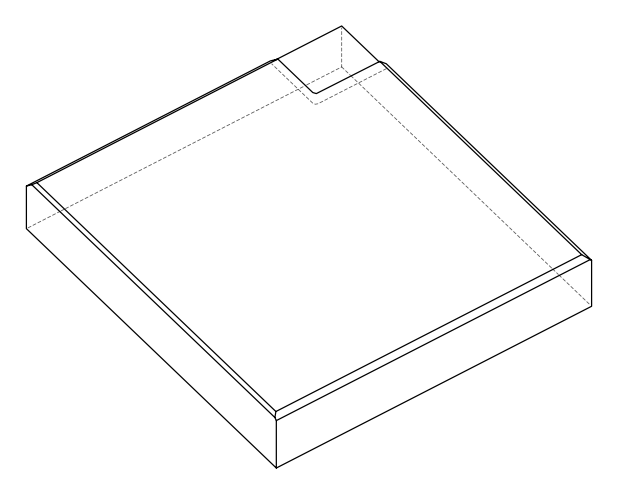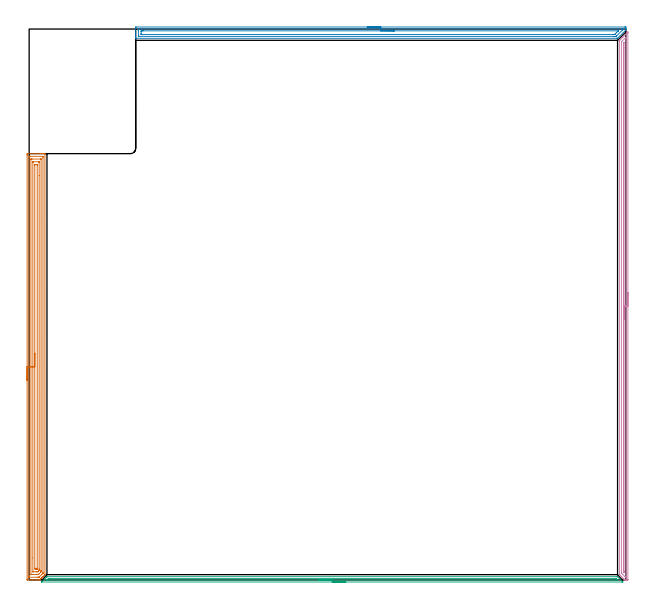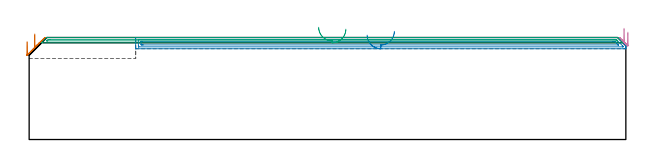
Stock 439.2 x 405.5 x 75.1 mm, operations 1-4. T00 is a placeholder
(PLAN: 5 operations, 1 tool changes, 82.1 min)
(1 AREA_MILL | FG_CHAMFER_SURFACE | UGT0205_001 | 12.78 min | 27510 mm3)
(2 AREA_MILL_1 | FG_CHAMFER_SURFACE_1 | UGT0205_001 | 8.84 min | 12602 mm3)
(3 AREA_MILL_2 | FG_CHAMFER_SURFACE_2 | UGT0205_001 | 6.95 min | 3251 mm3)
(4 AREA_MILL_3 | FG_CHAMFER_SURFACE_3 | UGT0205_001 | 9.73 min | 7389 mm3)
(5 MILL_CORNER_NOTCH_RECTANGULAR | CORNER_NOTCH_RECTANGULAR | UGT0201_014 | Follow Part, ap 1.5, ae 75% | 43.8 min | 110644 mm3)
(TOOL UGT0205_001 | Chamfer Mill 20 x 3 x 45 deg. | D20 FL50 Z2)
(TOOL UGT0201_014 | End mill 6 mm | D6 FL24 Z4)
(OP 1 AREA_MILL)
G17 G21 G94 G90
T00 M6
G54
G17 G0 G90 X-1.5 Y146.9 S1061 M3
G43 Z85.1 H0
Z72.
G94 G1 Y146.938 Z71.128 F250.
Y147.052 Z70.264
Y147.241 Z69.412
Y147.503 Z68.58
Y147.837 Z67.774
Y148.24 Z67.
Y148.708 Z66.264
Y149.24 Z65.572
Y149.829 Z64.929
Y150.472 Z64.34
Y151.164 Z63.808
Y151.9 Z63.34
Y152.674 Z62.937
Y153.48 Z62.603
Y154.312 Z62.341
Y155.164 Z62.152
Y156.028 Z62.038
Y156.9 Z62.
Y312.704
X-1.499 Y313.186 Z62.001
X-1.496 Y313.592 Z62.002
X-1.492 Y313.79 Z62.005
X-1.096 Y313.8 Z62.401
X8.562 Z72.056
X9.111 Z72.608
X9.44 Z72.936
X9.989 Z73.485
X10.318 Z73.813
X10.977 Z74.476
X11.297 Z74.797
X11.451 Y313.797 Z74.943
X11.598 Y313.79 Z75.089
X11.6 Y313.632 Z75.1
Y4.186
Y3.894 Z75.085
X11.196 Y3.496 Z74.695
X10.399 Y2.698 Z73.897
X10.318 Y2.616 Z73.814
X10.1 Y2.4 Z73.6
X9.44 Y1.739 Z72.937
X9.259 Y1.559 Z72.759
X9.207 Y1.507 Z72.707
X8.562 Y0.861 Z72.059
X8.514 Y0.813 Z72.013
X8.314 Y0.614 Z71.813
X7.867 Y0.167 Z71.365
X7.7 Y0.01 Z71.199
X7.684 Y0.008 Z71.183
X7.025 Y0. Z70.525
X5.599 Z69.095
X2.69 Z66.186
X-1.308 Z62.189
X-1.372 Y0.002 Z62.125
X-1.492 Y0.01 Z62.006
X-1.499 Y0.131 Z61.999
X-1.5 Y0.614 Z62.
Y156.9
X-0.086 Z63.414
X-0.085 Y311.264 Z63.415
X-0.084 Y311.4 Z63.416
X-0.079 Y311.769 Z63.421
X0.276 Y311.791 Z63.776
X0.66 Y311.796 Z64.16
X1.145 Y311.8 Z64.645
X9.925 Z73.425
X10.111 Y311.797 Z73.611
X10.142 Y311.795 Z73.642
X10.17 Y311.791 Z73.67
X10.179 Y311.754 Z73.679
X10.184 Y311.537 Z73.684
X10.185 Y311.4 Z73.685
X10.186 Y310.642 Z73.686
X10.185 Y5.215 Z73.685
X10.184 Y5.079 Z73.684
X10.181 Y4.985 Z73.681
X10.179 Y4.942 Z73.679
X10.146 Y4.906 Z73.646
X10.028 Y4.782 Z73.528
X9.881 Y4.631 Z73.381
X9.44 Y4.19 Z72.94
X7.651 Y2.4 Z71.151
X7.364 Y2.118 Z70.864
X7.283 Y2.041 Z70.783
X7.251 Y2.012 Z70.751
X7.194 Y2.006 Z70.694
X6.806 Y2.002 Z70.306
X6.321 Y2. Z69.821
X5.928 Z69.428
X0.175 Z63.675
X-0.011 Y2.003 Z63.489
X-0.042 Y2.005 Z63.458
X-0.07 Y2.009 Z63.43
X-0.079 Y2.046 Z63.421
X-0.084 Y2.263 Z63.416
X-0.085 Y2.4 Z63.415
X-0.086 Y3.158 Z63.414
Y156.9
X1.328 Z64.828
X1.329 Y309.614 Z64.829
X1.331 Y309.72 Z64.831
X1.333 Y309.772 Z64.833
X1.335 Y309.79 Z64.835
X1.36 Y309.795 Z64.86
X1.538 Y309.798 Z65.038
X2.233 Y309.8 Z65.733
X8.379 Z71.879
X8.562 Y309.797 Z72.062
X8.745 Y309.792 Z72.245
X8.764 Y309.79 Z72.264
X8.766 Y309.778 Z72.266
X8.769 Y309.741 Z72.269
X8.771 Y309.685 Z72.271
Y309.614
Y6.865
X8.77 Y6.654 Z72.27
X8.764 Y5.972 Z72.264
X8.665 Y5.868 Z72.165
X8.562 Y5.763 Z72.062
X7.339 Y4.538 Z70.839
X6.986 Y4.186 Z70.486
X6.894 Y4.097 Z70.394
X6.806 Y4.015 Z70.306
X6.109 Y4.002 Z69.609
X5.928 Y4.001 Z69.428
X5.233 Y4. Z68.733
X2.599 Z66.099
X1.721 Z65.221
X1.538 Y4.003 Z65.038
X1.355 Y4.008 Z64.855
X1.336 Y4.01 Z64.836
X1.334 Y4.022 Z64.834
X1.331 Y4.059 Z64.831
X1.329 Y4.115 Z64.829
Y4.186
X1.328 Y156.9 Z64.828
X2.743 Z66.243
Y307.495
X2.745 Y307.682 Z66.245
X2.747 Y307.749 Z66.247
X2.749 Y307.782 Z66.249
X2.764 Y307.79 Z66.264
X3.321 Y307.8 Z66.821
X6.833 Z70.333
X7.231 Y307.796 Z70.731
X7.33 Y307.792 Z70.83
X7.35 Y307.79 Z70.85
X7.352 Y307.777 Z70.852
X7.355 Y307.742 Z70.855
X7.356 Y307.664 Z70.856
X7.357 Y297.624 Z70.857
Y8.091
X7.356 Y7.759 Z70.856
X7.353 Y7.202 Z70.853
X7.35 Y7.034 Z70.85
X7.34 Y7.001 Z70.84
X7.309 Y6.965 Z70.809
X7.215 Y6.865 Z70.715
X7.009 Y6.659 Z70.509
X6.806 Y6.456 Z70.306
X6.564 Y6.219 Z70.064
X6.35 Y6.012 Z69.85
X5.928 Y6.001 Z69.428
X5.901 Y6. Z69.401
X5.05 Z68.55
X3.267 Z66.767
X2.869 Y6.004 Z66.369
X2.77 Y6.008 Z66.27
X2.75 Y6.01 Z66.25
X2.748 Y6.023 Z66.248
X2.745 Y6.058 Z66.245
X2.744 Y6.136 Z66.244
X2.743 Y16.243 Z66.243
Y156.9
X4.157 Z67.657
Y305.163
X4.172 Y305.79 Z67.672
X4.413 Y305.797 Z67.913
X5.05 Y305.799 Z68.55
X5.289 Z68.789
X5.928 Y305.79 Z69.428
X5.943 Y305.148 Z69.443
Y305.133
Y8.637
X5.928 Y8.038 Z69.428
X5.896 Y8.01 Z69.396
X5.868 Y8.006 Z69.368
X5.809 Y8.002 Z69.309
X5.69 Y8. Z69.19
X5.05 Z68.55
X4.811 Y8.001 Z68.311
X4.172 Y8.01 Z67.672
X4.157 Y8.652 Z67.657
Y8.667
Y156.9
Y157.772 Z67.695
Y158.636 Z67.809
Y159.488 Z67.998
Y160.32 Z68.26
Y161.126 Z68.594
Y161.9 Z68.997
Y162.636 Z69.465
Y163.328 Z69.996
Y163.971 Z70.586
Y164.56 Z71.229
Y165.092 Z71.921
Y165.56 Z72.657
Y165.963 Z73.431
Y166.297 Z74.237
Y166.559 Z75.069
Y166.748 Z75.92
Y166.862 Z76.785
Y166.9 Z77.657
G0 Z85.1
M5
M2
(OP 2 AREA_MILL_1)
G17 G21 G94 G90
T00 M6
G54
G17 G0 G90 X248.8 Y407. S1061 M3
G43 Z85.1 H0
Z76.8
G94 G1 X248.838 Z75.928 F250.
X248.952 Z75.064
X249.141 Z74.212
X249.403 Z73.38
X249.737 Z72.574
X250.14 Z71.8
X250.608 Z71.064
X251.14 Z70.372
X251.729 Z69.729
X252.372 Z69.14
X253.064 Z68.608
X253.8 Z68.14
X254.574 Z67.737
X255.38 Z67.403
X256.212 Z67.141
X257.064 Z66.952
X257.928 Z66.838
X258.8 Z66.8
X438.568
X438.721 Y406.999 Z66.801
X439.015 Y406.996 Z66.804
X439.198 Y406.991 Z66.805
X439.2 Y406.782 Z67.014
Y406.414 Z67.381
Y405.677 Z68.123
Y405.37 Z68.43
X439.198 Y404.815 Z68.977
X439.193 Y404.79 Z69.003
X439.033 Y404.632 Z69.167
X433.202 Y398.801 Z74.998
X433.105 Y398.706 Z75.091
X432.307 Y398.7 Z75.1
X78.585
X78.41 Y398.703 Z75.088
X78.408 Y398.756 Z75.036
X78.4 Y399.185 Z74.615
Y399.439 Z74.36
Y400.177 Z73.618
Y401.437 Z72.36
Y402.848 Z70.948
Y406.414 Z67.383
X78.402 Y406.678 Z67.12
X78.41 Y406.992 Z66.806
X78.725 Y406.999 Z66.799
X258.8 Y407. Z66.8
Y405.586 Z68.214
X436.842 Y405.585 Z68.215
X436.968 Y405.582 Z68.218
X437.19 Y405.576 Z68.224
X437.192 Y405.523 Z68.277
Y405.314 Z68.486
X437.19 Y405.263 Z68.537
X437.168 Y405.229 Z68.571
X437.123 Y405.18 Z68.62
X436.779 Y404.829 Z68.971
X436.681 Y404.73 Z69.07
X432.307 Y400.358 Z73.442
X432.214 Y400.269 Z73.531
X432.115 Y400.177 Z73.623
X431.47 Y400.12 Z73.68
X431.413 Y400.118 Z73.682
X430.581 Y400.114 Z73.686
X430.518
X80.758 Y400.115 Z73.685
X80.632 Y400.118 Z73.682
X80.41 Y400.124 Z73.676
X80.408 Y400.177 Z73.623
X80.401 Y400.595 Z73.205
X80.4 Y404.632 Z69.168
X80.401 Y405.05 Z68.75
X80.408 Y405.523 Z68.277
X80.41 Y405.569 Z68.231
X80.571 Y405.579 Z68.221
X80.696 Y405.584 Z68.216
X80.759 Y405.585 Z68.215
X258.8 Y405.586 Z68.214
Y404.172 Z69.628
X433.664 Y404.171 Z69.629
X433.666 Y404.17 Z69.63
Y404.169 Z69.631
X433.242 Y403.741 Z70.059
X432.351 Y402.85 Z70.95
X431.413 Y401.912 Z71.888
X431.126 Y401.633 Z72.167
X431.043 Y401.555 Z72.245
X431.005 Y401.535 Z72.265
X430.946 Y401.533 Z72.267
X430.518 Y401.53 Z72.27
X430.056 Y401.529 Z72.271
X429.624 Y401.528 Z72.272
X83.042 Y401.529 Z72.271
X82.61 Y401.53 Z72.27
X82.466 Y401.533 Z72.267
X82.422 Y401.535 Z72.265
X82.41 Y401.611 Z72.189
X82.405 Y401.75 Z72.05
X82.401 Y401.959 Z71.841
Y403.741 Z70.059
X82.402 Y403.948 Z69.852
X82.41 Y404.152 Z69.648
X82.61 Y404.164 Z69.636
X83.074 Y404.169 Z69.631
X83.504 Y404.171 Z69.629
X83.966
X258.8 Y404.172 Z69.628
X259.672 Z69.666
X260.536 Z69.78
X261.388 Z69.969
X262.22 Z70.232
X263.026 Z70.565
X263.8 Z70.968
X264.536 Z71.437
X265.228 Z71.968
X265.871 Z72.557
X266.46 Z73.201
X266.992 Z73.893
X267.46 Z74.628
X267.863 Z75.402
X268.197 Z76.208
X268.459 Z77.04
X268.648 Z77.892
X268.762 Z78.757
X268.8 Z79.628
G0 Z85.1
M5
M2
(OP 3 AREA_MILL_2)
G17 G21 G94 G90
T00 M6
G54
G17 G0 G90 X233.1 Y-1.5 S1061 M3
G43 Z85.1 H0
Z81.2
G94 G1 X233.062 Z80.328 F250.
X232.948 Z79.464
X232.759 Z78.612
X232.497 Z77.78
X232.163 Z76.974
X231.76 Z76.2
X231.291 Z75.464
X230.76 Z74.772
X230.171 Z74.129
X229.528 Z73.54
X228.836 Z73.008
X228.1 Z72.54
X227.326 Z72.137
X226.52 Z71.803
X225.688 Z71.541
X224.836 Z71.352
X223.972 Z71.238
X223.1 Z71.2
X9.313
X9.234 Y-1.494 Z71.204
X9.219 Y-1.492 Z71.205
X9.234 Y-1.465 Z71.233
X12.826 Y2.127 Z74.826
X13.083 Y2.384 Z75.081
X13.088 Y2.389 Z75.085
X13.103 Y2.394 Z75.088
X13.407 Y2.4 Z75.1
X432.793
X433.097 Y2.394 Z75.088
X433.112 Y2.389 Z75.085
X433.687 Y1.813 Z74.512
X436.668 Y-1.168 Z71.532
X436.837 Y-1.336 Z71.361
X436.966 Y-1.47 Z71.228
X436.983 Y-1.494 Z71.203
X436.966 Y-1.499 Z71.199
X223.1 Y-1.5 Z71.2
Y-0.086 Z72.614
X13.318 Y-0.085 Z72.615
X13.139 Y-0.083 Z72.617
X13.089 Y-0.08 Z72.62
X13.082 Y-0.078 Z72.622
X13.083 Y-0.074 Z72.626
X13.112 Y-0.039 Z72.661
X13.154 Y0.004 Z72.704
X13.28 Y0.13 Z72.83
X13.407 Y0.257 Z72.957
X13.728 Y0.576 Z73.276
X14.054 Y0.896 Z73.596
X14.136 Y0.975 Z73.675
X14.217 Y0.98 Z73.68
X14.301 Y0.983 Z73.683
X15.106 Y0.986 Z73.686
X15.195
X431.81 Y0.985 Z73.685
X431.899 Y0.984 Z73.684
X431.988 Y0.982 Z73.682
X432.044 Y0.979 Z73.679
X432.083 Y0.955 Z73.655
X432.146 Y0.896 Z73.596
X432.793 Y0.255 Z72.955
X433.039 Y0.004 Z72.704
X433.113 Y-0.074 Z72.626
X432.972 Y-0.081 Z72.619
X432.881 Y-0.084 Z72.616
X432.793 Y-0.085 Z72.615
X431.988 Y-0.086 Z72.614
X223.1
X222.228 Z72.652
X221.363 Z72.766
X220.512 Z72.955
X219.68 Z73.217
X218.874 Z73.551
X218.1 Z73.954
X217.364 Z74.423
X216.672 Z74.954
X216.029 Z75.543
X215.44 Z76.186
X214.908 Z76.878
X214.44 Z77.614
X214.037 Z78.388
X213.703 Z79.194
X213.441 Z80.026
X213.252 Z80.878
X213.138 Z81.743
X213.1 Z82.614
G0 Z85.1
M5
M2
(OP 4 AREA_MILL_3)
G17 G21 G94 G90
T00 M6
G54
G17 G0 G90 X440.7 Y211.65 S1061 M3
G43 Z85.1 H0
Z79.
G94 G1 Y211.612 Z78.128 F250.
Y211.498 Z77.263
Y211.309 Z76.412
Y211.047 Z75.58
Y210.713 Z74.774
Y210.31 Z74.
Y209.842 Z73.264
Y209.31 Z72.572
Y208.721 Z71.929
Y208.078 Z71.339
Y207.386 Z70.808
Y206.65 Z70.34
Y205.876 Z69.937
Y205.07 Z69.603
Y204.238 Z69.341
Y203.386 Z69.152
Y202.522 Z69.038
Y201.65 Z69.
Y0.409
X440.696 Y0.173 Z69.004
X440.691 Y0.003 Z69.005
X440.625 Y0.001 Z69.071
X440.286 Y0. Z69.409
X439.606 Z70.094
X438.812 Z70.888
X438.529 Y0.004 Z71.171
X438.506 Y0.006 Z71.193
X438.479 Y0.024 Z71.219
X438.364 Y0.136 Z71.335
X437.84 Y0.66 Z71.86
X437.65 Y0.848 Z72.046
X437.003 Y1.497 Z72.697
X436.771 Y1.727 Z72.925
X436.166 Y2.334 Z73.534
X436.093 Y2.407 Z73.606
X435.893 Y2.606 Z73.804
X435.328 Y3.172 Z74.371
X434.713 Y3.787 Z74.984
X434.606 Y3.898 Z75.091
X434.6 Y4.194 Z75.1
Y396.426
X434.605 Y397.202 Z75.091
X434.72 Y397.319 Z74.977
X435.014 Y397.616 Z74.682
X435.165 Y397.766 Z74.533
X435.3 Y397.901 Z74.398
X435.453 Y398.056 Z74.242
X435.949 Y398.549 Z73.751
X436.208 Y398.809 Z73.491
X436.332 Y398.934 Z73.364
X436.679 Y399.279 Z73.021
X436.873 Y399.473 Z72.827
X437.101 Y399.702 Z72.597
X437.211 Y399.813 Z72.485
X437.697 Y400.298 Z72.002
X438.089 Y400.691 Z71.607
X438.293 Y400.893 Z71.406
X438.354 Y400.954 Z71.346
X438.968 Y401.57 Z70.728
X439.187 Y401.787 Z70.513
X439.847 Y402.448 Z69.85
X440.028 Y402.628 Z69.672
X440.08 Y402.68 Z69.62
X440.613 Y403.213 Z69.086
X440.679 Y403.276 Z69.019
X440.695 Y403.283 Z69.004
X440.7 Y403.276 Z68.999
Y201.65 Z69.
X439.286 Z70.414
Y2.407
X439.284 Y2.07 Z70.416
X439.282 Y2.029 Z70.418
X439.279 Y2.014 Z70.421
X439.272 Y2.01 Z70.428
X439.214 Y2.005 Z70.486
X439.139 Z70.561
X438.966 Y2.01 Z70.734
X438.543 Y2.407 Z71.157
X438.529 Y2.421 Z71.171
X436.756 Y4.194 Z72.944
X436.021 Y4.956 Z73.679
X436.014 Y5.981 Z73.686
Y395.533
X436.017 Y395.917 Z73.683
X436.02 Y396.109 Z73.68
X436.021 Y396.153 Z73.679
X436.041 Y396.179 Z73.659
X436.086 Y396.23 Z73.614
X436.276 Y396.426 Z73.424
X439.056 Y399.205 Z70.644
X439.186 Y399.331 Z70.514
X439.27 Y399.409 Z70.43
X439.279 Y399.414 Z70.421
X439.281 Y399.362 Z70.419
X439.285 Y399.231 Z70.415
X439.286 Y399.106 Z70.414
Y398.954
Y201.65
X437.872 Z71.828
Y6.649
X437.871 Y5.981 Z71.829
X437.869 Y5.758 Z71.831
X437.865 Y5.549 Z71.835
X437.65 Y5.761 Z72.05
X437.436 Y5.981 Z72.264
X437.432 Y6.202 Z72.268
X437.429 Y6.874 Z72.271
Y7.099
Y394.639
X437.431 Y394.862 Z72.269
X437.435 Y395.088 Z72.265
X437.442 Y395.132 Z72.258
X437.461 Y395.155 Z72.239
X437.511 Y395.209 Z72.189
X437.65 Y395.351 Z72.05
X437.74 Y395.441 Z71.96
X437.833 Y395.533 Z71.867
X437.849 Y395.544 Z71.851
X437.865 Y395.552 Z71.835
X437.866 Y395.533 Z71.834
X437.871 Y395.389 Z71.829
X437.872 Y391.624 Z71.828
Y201.65
Y200.778 Z71.866
Y199.914 Z71.98
Y199.062 Z72.169
Y198.23 Z72.431
Y197.424 Z72.765
Y196.65 Z73.168
Y195.914 Z73.637
Y195.222 Z74.168
Y194.579 Z74.757
Y193.99 Z75.401
Y193.458 Z76.093
Y192.99 Z76.828
Y192.587 Z77.602
Y192.253 Z78.408
Y191.991 Z79.24
Y191.802 Z80.092
Y191.688 Z80.957
Y191.65 Z81.828
G0 Z85.1
M5
M2
